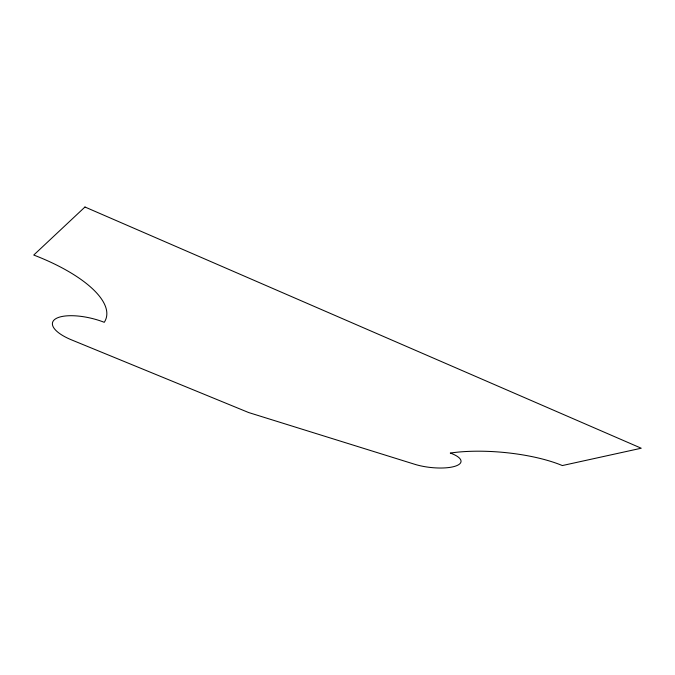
<?xml version="1.0" encoding="UTF-8"?>
<svg xmlns="http://www.w3.org/2000/svg" width="675" height="675" viewBox="0 0 675 675"><rect width="100%" height="100%" fill="white"/><g stroke="black" fill="none" stroke-linecap="round" stroke-linejoin="round"><path stroke-width="1.01" d="M84.966 207.014L33.75 255.04A114.016 41.867 15.9 0 1 104.254 322.312A36.99 13.365 13.6 0 0 56.303 318.406A36.99 13.365 13.6 0 0 71.592 339.905L248.678 412.552L414.771 464.299A29.843 9.214 6.4 0 0 455.119 466.231A29.843 9.214 6.4 0 0 450.292 453.052A82.73 24.435 5.3 0 1 562.334 465.556L641.25 448.225L84.966 207.014"/></g></svg>
